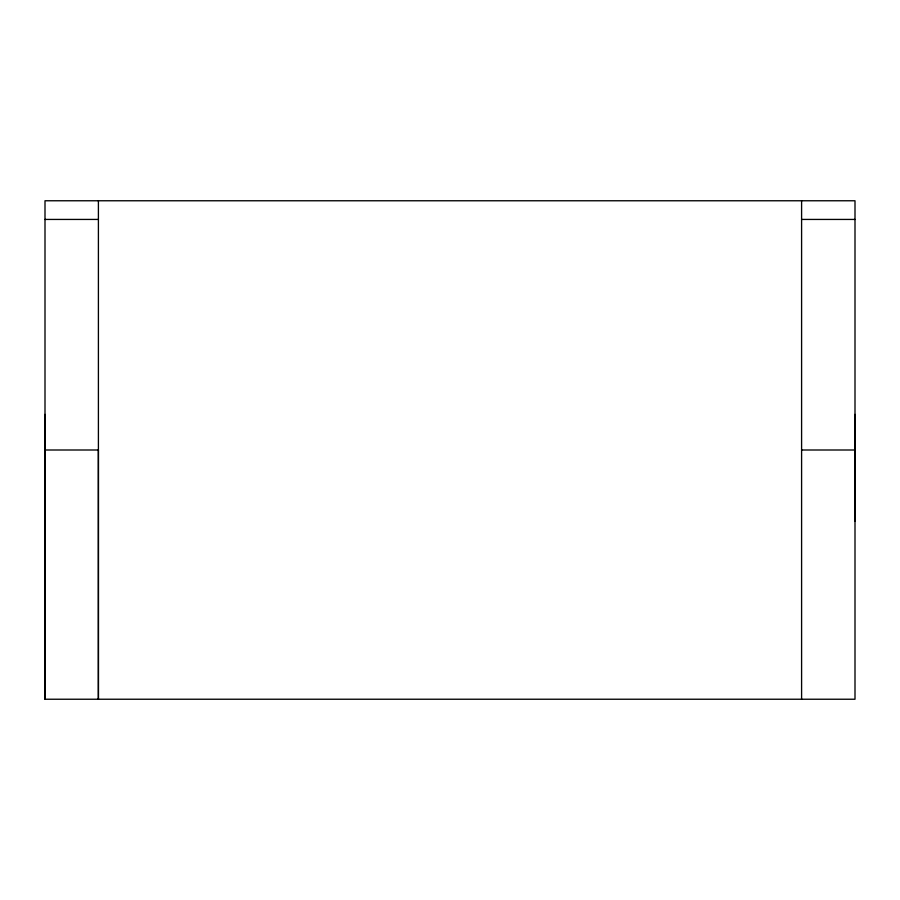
<?xml version="1.0" encoding="UTF-8"?>
<svg xmlns="http://www.w3.org/2000/svg" width="900" height="900" viewBox="0 0 900 900"><rect width="100%" height="100%" fill="white"/><g stroke="black" fill="none" stroke-linecap="round" stroke-linejoin="round"><path stroke-width="1.35" d="M45 699.232L45 200.768L855 200.768L855 699.232L45 699.232L45 414.394M855 521.212L855 414.394M45 219.431L98.404 219.431M801.596 219.431L855 219.431M45 450L98.404 450L98.404 699.232L98.404 200.768M801.596 450L855 450M801.596 200.768L801.596 699.232"/></g></svg>
